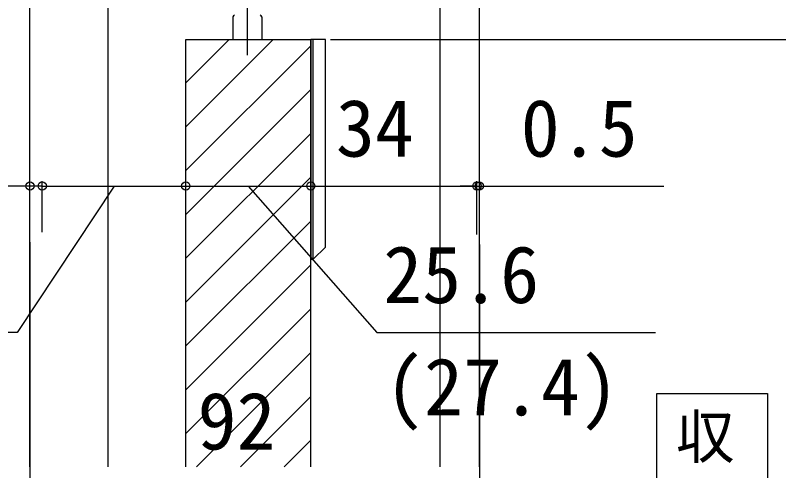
# Model space of a CAD drawing. Units: millimetres, scale not verified. Extents: x -700 to 700, y -1045 to 1039.
# Drawn here: x -573 to -416.7, y 477.7 to 571 of the extents above; entities that cross this region are included whole.
import ezdxf
from ezdxf.enums import TextEntityAlignment as Align

# ---------------------------------------------------------------- set-up
doc = ezdxf.new("R2010")
doc.units = ezdxf.units.MM
doc.header["$LTSCALE"] = 6
for name, color, linetype in [('0-2_USER1', 3, 'Continuous'), ('0-4_YKK_12', 2, 'Continuous'), ('0-5_YKK_13', 4, 'Continuous'), ('0-7_YKK_D', 6, 'Continuous')]:
    doc.layers.add(name, color=color, linetype=linetype)
doc.styles.add('ＭＳ ゴシック', font='')
doc.styles.get('ＭＳ ゴシック').set_extended_font_data('MS Gothic')

msp = doc.modelspace()

# ---------------------------------------------------------------- linework, layer by layer
at = {"layer": '0-2_USER1'}
msp.add_lwpolyline([(-441.672, 493.578), (-418.988, 493.578), (-418.988, 405.942), (-441.672, 405.942)], close=True, dxfattribs=at)
at = {"layer": '0-4_YKK_12'}
for p, q in [((-570, 478.546), (-570, 604.546)), ((-478, 478.546), (-478, 604.546)), ((-554, 478.546), (-554, 580.546)), ((-486, 478.546), (-486, 580.546)), ((-538.1, 566.046), (-512.5, 566.046)), ((-538.1, 478.546), (-538.1, 566.046)), ((-538.1, 557.16), (-529.215, 566.046)), ((-538.1, 548.18), (-520.235, 566.046)), ((-512.5, 478.546), (-512.5, 566.046)), ((-538.1, 539.2), (-512.5, 564.8)), ((-538.1, 530.22), (-512.5, 555.82)), ((-538.1, 521.239), (-512.5, 546.839)), ((-538.1, 512.259), (-512.5, 537.859)), ((-538.1, 503.279), (-512.5, 528.879)), ((-538.1, 494.299), (-512.5, 519.899)), ((-538.1, 485.318), (-512.5, 510.918)), ((-535.893, 478.546), (-512.5, 501.938)), ((-526.912, 478.546), (-512.5, 492.958)), ((-517.932, 478.546), (-512.5, 483.978))]:
    msp.add_line(p, q, dxfattribs=at)
at = {"layer": '0-5_YKK_13'}
for p, q in [((-525.5, 562.828), (-525.5, 601.182)), ((-528.45, 570.732), (-528.45, 566.046)), ((-522.55, 570.732), (-522.55, 566.046)), ((-512, 521.046), (-512, 566.046))]:
    msp.add_line(p, q, dxfattribs=at)
msp.add_lwpolyline([(-512.5, 521.046), (-512, 521.046), (-509.5, 523.546), (-509.5, 566.046), (-512.5, 566.046)], close=True, dxfattribs=at)
for centre, start, end in [((-528.15, 570.732), 90, 180), ((-522.85, 570.732), 0, 90)]:
    msp.add_arc(centre, 0.3, start, end, dxfattribs=at)
at = {"layer": '0-7_YKK_D'}
for p, q in [((-508.5, 566.046), (-366, 566.046)), ((-508.5, 566.046), (-366, 566.046)), ((-570, 526.577), (-570, 537.046)), ((-567.5, 526.577), (-567.5, 537.046)), ((-567.5, 526.577), (-567.5, 537.046)), ((-538.1, 526.102), (-538.1, 537.046)), ((-538.1, 526.102), (-538.1, 537.046)), ((-512.5, 526.397), (-512.5, 537.046)), ((-512.5, 526.397), (-512.5, 537.046)), ((-478.5, 526.102), (-478.5, 537.046)), ((-478.5, 526.102), (-478.5, 537.046)), ((-478, 526.102), (-478, 537.046)), ((-570, 536.046), (-607.436, 536.046)), ((-567.5, 536.046), (-570, 536.046)), ((-567.5, 536.046), (-538.1, 536.046)), ((-567.5, 536.046), (-564.1, 536.046)), ((-538.1, 536.046), (-512.5, 536.046)), ((-512.5, 536.046), (-478.5, 536.046)), ((-478.5, 536.046), (-481.9, 536.046)), ((-478.5, 536.046), (-478, 536.046)), ((-478, 536.046), (-440.2, 536.046)), ((-570, 524.577), (-570, 475.046)), ((-478, 524.102), (-478, 475.046))]:
    msp.add_line(p, q, dxfattribs=at)
for points in [[(-552.8, 536.046), (-572.623, 506.046), (-629.714, 506.046)], [(-525.3, 536.046), (-498.997, 506.046), (-441.906, 506.046)]]:
    msp.add_lwpolyline(points, dxfattribs=at)
for centre in [(-570, 536.046), (-567.5, 536.046), (-567.5, 536.046), (-538.1, 536.046), (-538.1, 536.046), (-512.5, 536.046), (-512.5, 536.046), (-478.5, 536.046), (-478.5, 536.046), (-478, 536.046)]:
    msp.add_circle(centre, 0.85, dxfattribs=at)

# ---------------------------------------------------------------- texts
at = {"layer": '0-2_USER1', "style": 'ＭＳ ゴシック'}
msp.add_text('収', height=8.798, dxfattribs=at).set_placement((-437.75, 477.636), align=Align.BOTTOM_LEFT)
at = {"layer": '0-7_YKK_D', "style": 'ＭＳ ゴシック'}
for s, p in [('34', (-507.364, 538.546)), ('0.5', (-469.518, 538.546)), ('25.6', (-497.679, 508.546)), ('(27.4)', (-497.315, 485.546)), ('92', (-535.682, 478.546))]:
    msp.add_text(s, height=11.73, dxfattribs=at).set_placement(p, align=Align.BOTTOM_LEFT)

doc.saveas('drawing.dxf')
